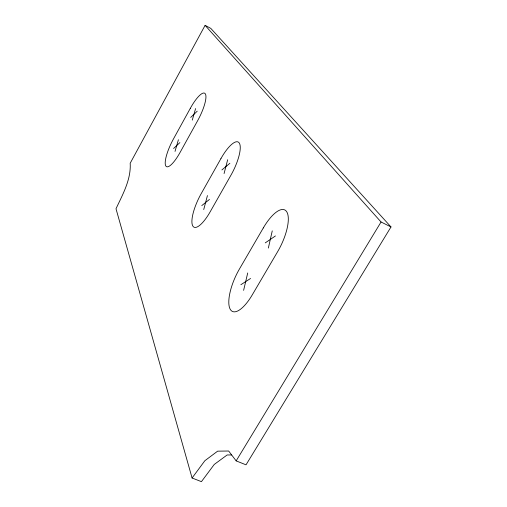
<?xml version="1.0" encoding="UTF-8"?>
<svg xmlns="http://www.w3.org/2000/svg" width="507" height="507" viewBox="0 0 507 507"><rect width="100%" height="100%" fill="white"/><g stroke="black" fill="none" stroke-linecap="round" stroke-linejoin="round"><path stroke-width="0.76" d="M268.355 248.056L272.259 230.875M243.62 290.353L247.708 272.969M224.069 173.559L227.662 159.737M203.725 209.549L207.439 195.569M192.292 120.108L195.588 108.561M175.023 151.409L178.401 139.748M192.083 478L204.86 460.717L217.642 451.16L228.657 451.015L236.161 460.876L246.022 464.83L390.998 226.94L210.785 28.367L205.107 25.35L130.185 163.241C131.193 179.484 122.675 194.485 116.002 208.757L192.083 478L201.431 481.65L214.252 464.444L227.142 454.975L231.617 454.95M236.161 460.876L381.055 221.99L205.107 25.35M190.702 117.428L197.223 111.172M173.578 148.488L179.884 142.6M221.908 169.927L229.88 163.273M201.773 205.601L209.448 199.428M265.269 242.866L275.434 235.945M240.844 284.725L250.566 278.47M381.055 221.99L390.998 226.94M190.302 108.346L173.413 139.045A23.442 6.046 -64 0 0 165.7 165.77A23.442 6.046 -64 0 0 180.143 152.322L197.73 120.52A23.645 6.122 -63.5 0 0 205.348 93.89A23.645 6.122 -63.5 0 0 190.302 108.346M220.951 158.558L201.14 193.756A27.239 8.175 -64.5 0 0 192.673 225.773A27.239 8.175 -64.5 0 0 210.234 211.704L231.021 175.054A27.479 8.302 -63.9 0 0 239.348 143.145A27.479 8.302 -63.9 0 0 220.951 158.558M263.304 227.941L239.355 269.16A32.568 11.648 -65.6 0 0 230.064 308.966A32.568 11.648 -65.6 0 0 252.328 294.757L277.709 251.542A32.841 11.889 -64.6 0 0 286.785 211.875A32.841 11.889 -64.6 0 0 263.304 227.941"/></g></svg>
